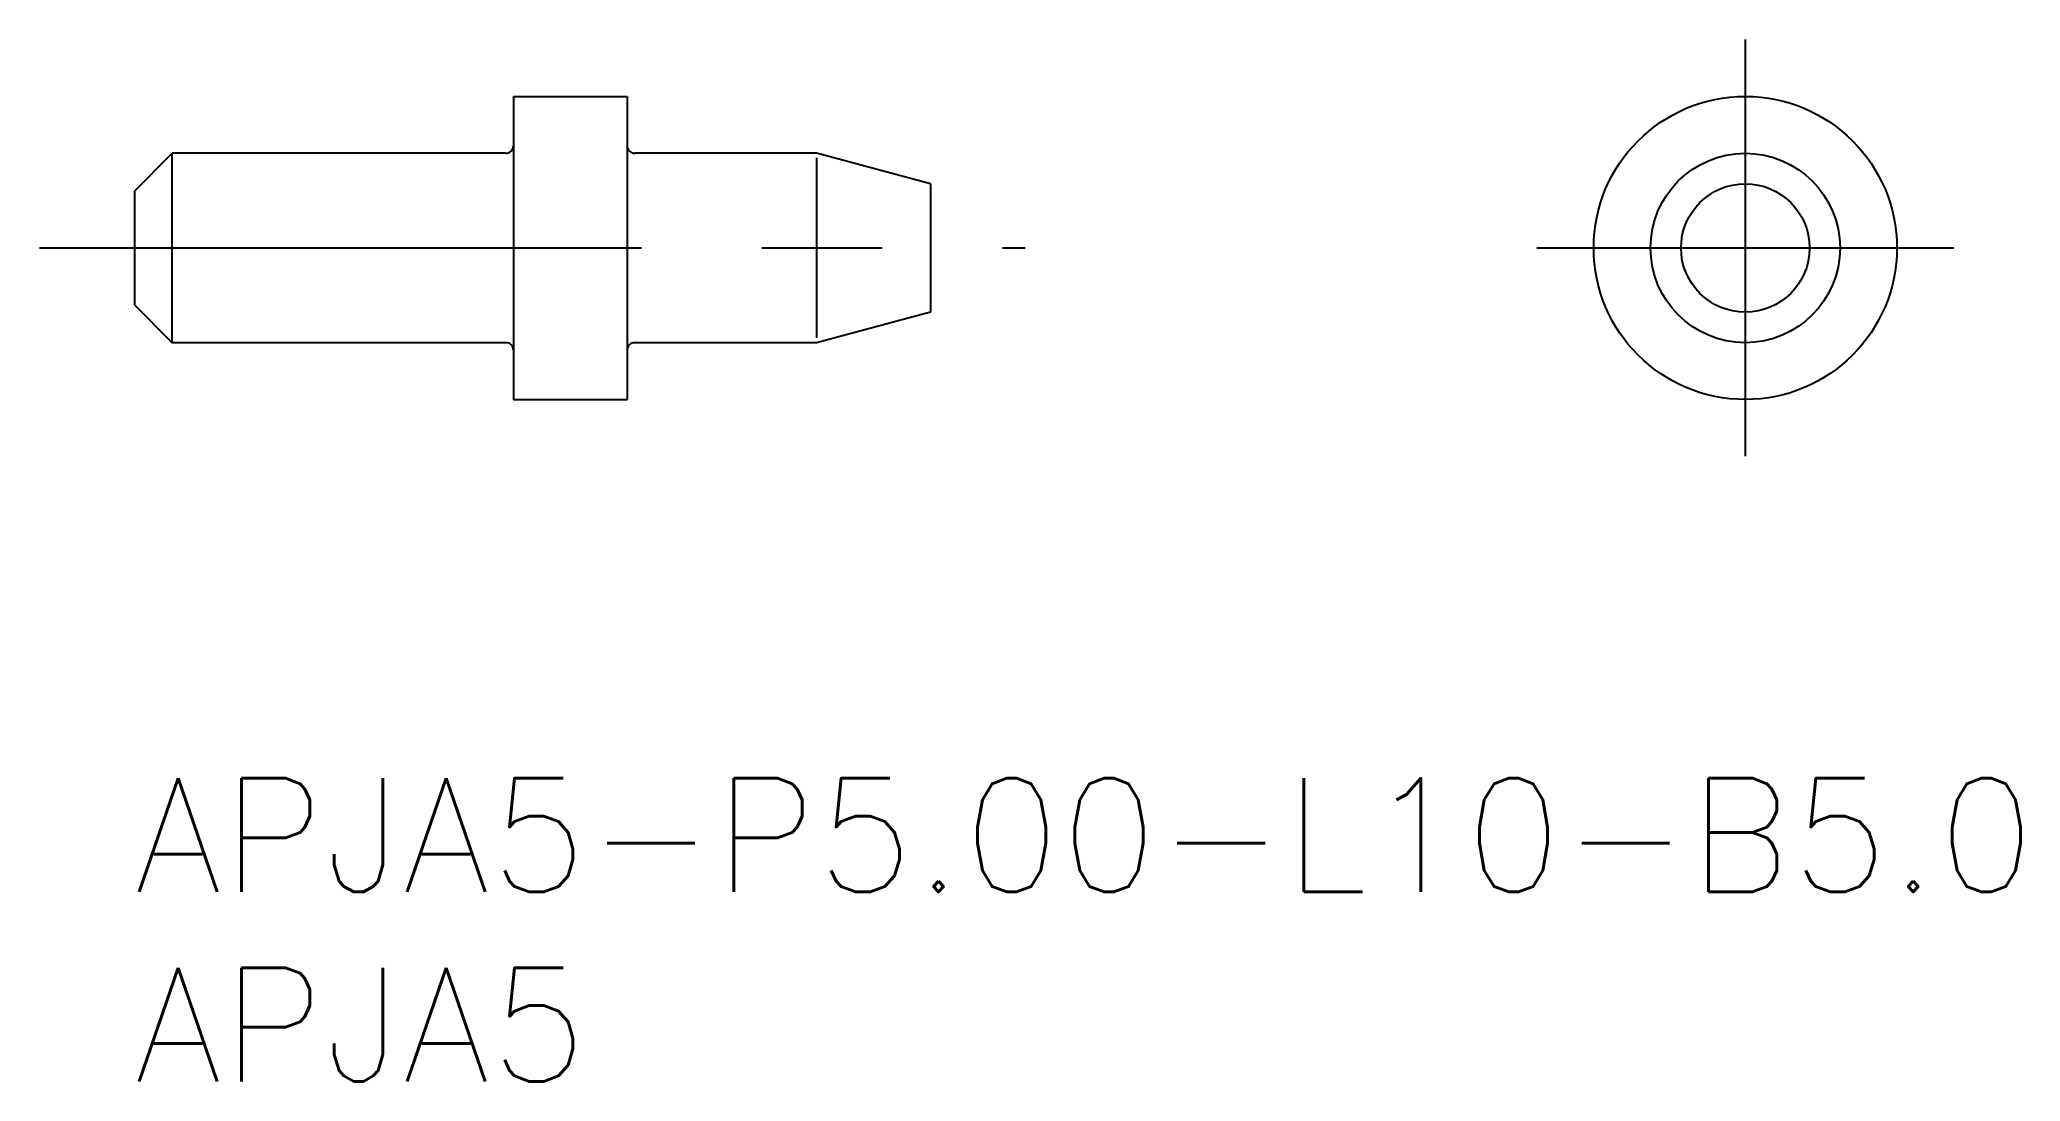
# Model space of a CAD drawing. Extents: x -2.5 to 49.8, y -8 to 19.5.
import ezdxf

# ---------------------------------------------------------------- set-up
doc = ezdxf.new("R2010")
doc.units = 0
doc.header["$LTSCALE"] = 0.5
doc.linetypes.add('CENTER', pattern=[50.8, 31.75, -6.35, 6.35, -6.35])
for name, color, linetype in [('MSM_CENTER', 1, 'CENTER'), ('MSM_CONTINUOUS', 7, 'CONTINUOUS'), ('MSM_NARROW', 5, 'CONTINUOUS'), ('MSM_PART_NUMBER', 7, 'CONTINUOUS')]:
    doc.layers.add(name, color=color, linetype=linetype)
doc.styles.get("Standard").update_dxf_attribs({"font": 'txt.shx', "height": 3, "bigfont": 'bigfont.shx'})

# ---------------------------------------------------------------- blocks, each defined once
blk = doc.blocks.new('*U2')
at = {"layer": 'MSM_PART_NUMBER'}
blk.add_text('APJA5-P5.00-L10-B5.0', height=3, dxfattribs=at).set_placement((0, -3))
blk = doc.blocks.new('*U3')
at = {"layer": 'MSM_PART_NUMBER'}
blk.add_text('APJA5', height=3, dxfattribs=at).set_placement((0, -8))

msp = doc.modelspace()

# ---------------------------------------------------------------- linework, layer by layer
at = {"layer": 'MSM_CENTER'}
for p, q in [((42.5, 19.5), (42.5, 8.5)), ((-2.5, 14), (23.5, 14)), ((37, 14), (48, 14))]:
    msp.add_line(p, q, dxfattribs=at)
at = {"layer": 'MSM_CONTINUOUS'}
for p, q in [((10, 18), (13, 18)), ((10, 18), (10, 10)), ((13, 18), (13, 10)), ((0, 15.5), (1, 16.5)), ((9.8, 16.5), (1, 16.5)), ((1, 11.5), (1, 16.5)), ((18, 16.5), (13.2, 16.5)), ((21, 15.696), (18, 16.5)), ((21, 15.696), (21, 12.304)), ((0, 15.5), (0, 12.5)), ((0, 12.5), (1, 11.5)), ((21, 12.304), (18, 11.5)), ((9.8, 11.5), (1, 11.5)), ((18, 11.5), (13.2, 11.5)), ((10, 10), (13, 10))]:
    msp.add_line(p, q, dxfattribs=at)
for radius in [4, 2.5, 1.696]:
    msp.add_circle((42.5, 14), radius, dxfattribs=at)
for centre, start, end in [((9.8, 16.7), 270, 0), ((13.2, 16.7), 180, 270), ((9.8, 11.3), 0, 90), ((13.2, 11.3), 90, 180)]:
    msp.add_arc(centre, 0.2, start, end, dxfattribs=at)
at = {"layer": 'MSM_NARROW'}
msp.add_line((18, 16.375), (18, 11.625), dxfattribs=at)

# ---------------------------------------------------------------- block references
at = {"layer": 'MSM_CONTINUOUS'}
for name in ['*U2', '*U3']:
    msp.add_blockref(name, (0, 0), dxfattribs=at)

doc.saveas('drawing.dxf')
